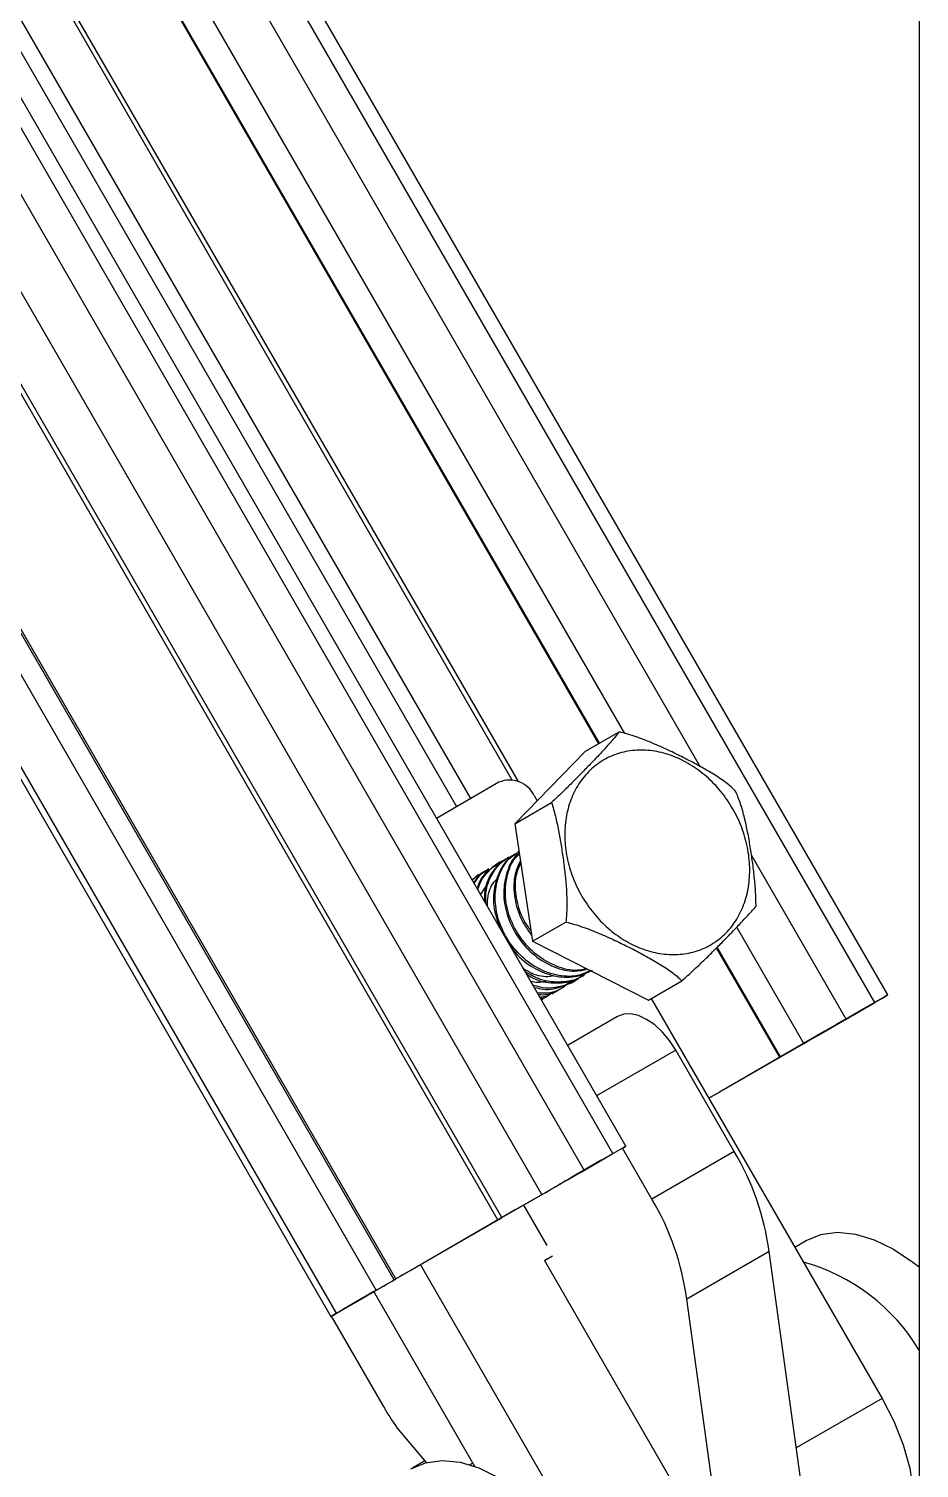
# Model space of a CAD drawing. Extents: x -976302 to -776254, y 5665 to 231437.
# Drawn here: x -792184 to -791800, y 90682 to 91304 of the extents above; entities that cross this region are included whole.
import ezdxf

# ---------------------------------------------------------------- set-up
doc = ezdxf.new("R2010")
doc.units = 0
doc.header["$LTSCALE"] = 1000
doc.header["$MEASUREMENT"] = 0
doc.layers.add('暖通', color=7, linetype='Continuous')

msp = doc.modelspace()

# ---------------------------------------------------------------- linework, layer by layer
at = {"layer": '暖通', "color": 7}
for p, q in [((-791813.33, 90886.27), (-792789.53, 92577.11)), ((-791813.33, 90886.27), (-792789.53, 92577.11)), ((-791818.85, 90883.08), (-792795.06, 92573.92)), ((-791818.85, 90883.08), (-792795.06, 92573.92)), ((-791926.48, 90820.95), (-792902.68, 92511.79)), ((-791926.48, 90820.95), (-792902.68, 92511.79)), ((-791932, 90817.76), (-792908.21, 92508.6)), ((-791932, 90817.76), (-792908.21, 92508.6)), ((-791944.46, 90810.57), (-792920.66, 92501.41)), ((-791944.46, 90810.57), (-792920.66, 92501.41)), ((-791962.68, 90800.05), (-792938.88, 92490.89)), ((-791962.68, 90800.05), (-792938.88, 92490.89)), ((-791979.95, 90790.08), (-792956.15, 92480.91)), ((-791979.95, 90790.08), (-792956.15, 92480.91)), ((-792957.91, 92479.9), (-791981.71, 90789.06)), ((-792957.91, 92479.9), (-791981.71, 90789.06)), ((-791894.14, 90984.73), (-792744.68, 92457.9)), ((-791894.14, 90984.73), (-792744.68, 92457.9)), ((-792026.47, 90763.21), (-793002.67, 92454.05)), ((-792026.47, 90763.21), (-793002.67, 92454.05)), ((-792025.76, 90763.62), (-793001.97, 92454.46)), ((-792025.76, 90763.62), (-793001.97, 92454.46)), ((-792034.23, 90758.73), (-793010.43, 92449.57)), ((-792034.23, 90758.73), (-793010.43, 92449.57)), ((-793030.1, 92438.21), (-792053.89, 90747.38)), ((-793030.1, 92438.21), (-792053.89, 90747.38)), ((-792051.49, 90748.76), (-793027.7, 92439.6)), ((-792051.49, 90748.76), (-793027.7, 92439.6)), ((-791926.84, 90999.28), (-792748.42, 92422.3)), ((-791926.84, 90999.28), (-792748.42, 92422.3)), ((-791938.21, 90994.87), (-792757.93, 92414.66)), ((-791938.21, 90994.87), (-792757.93, 92414.66)), ((-791937.84, 90995.08), (-792757.56, 92414.88)), ((-791937.84, 90995.08), (-792757.56, 92414.88)), ((-792790.18, 92390.06), (-791975.63, 90979.22)), ((-792790.18, 92390.06), (-791975.63, 90979.22)), ((-791972.86, 90978.49), (-792789.43, 92392.82)), ((-791972.86, 90978.49), (-792789.43, 92392.82)), ((-791999.5, 90967.61), (-792812.17, 92375.19)), ((-791999.5, 90967.61), (-792812.17, 92375.19)), ((-791993.43, 90971.12), (-792806.09, 92378.7)), ((-791993.43, 90971.12), (-792806.09, 92378.7)), ((-791799.71, 91586.44), (-791799.71, 90353.79)), ((-791799.71, 91586.44), (-791799.71, 90353.79)), ((-791943.8, 90991.64), (-791929.39, 90999.95)), ((-791943.8, 90991.64), (-791929.39, 90999.95)), ((-791943.8, 90991.64), (-791974.4, 90960.23)), ((-791943.8, 90991.64), (-791974.4, 90960.23)), ((-791981.26, 90978.15), (-792008.24, 90962.57)), ((-791981.26, 90978.15), (-792008.24, 90962.57)), ((-791966.07, 90972.39), (-791964.76, 90970.12)), ((-791966.07, 90972.39), (-791964.76, 90970.12)), ((-791974.4, 90960.23), (-791958.55, 90969.38)), ((-791974.4, 90960.23), (-791958.55, 90969.38)), ((-791974.4, 90960.23), (-791966.76, 90909.45)), ((-791974.4, 90960.23), (-791966.76, 90909.45)), ((-791976.89, 90945.82), (-791977.58, 90945.41)), ((-791976.89, 90945.82), (-791977.58, 90945.41)), ((-791972.6, 90948.29), (-791973.18, 90947.96)), ((-791972.6, 90948.29), (-791973.18, 90947.96)), ((-791831.31, 90875.89), (-791872.2, 90946.72)), ((-791831.31, 90875.89), (-791872.2, 90946.72)), ((-791985.69, 90940.73), (-791986.39, 90940.33)), ((-791985.69, 90940.73), (-791986.39, 90940.33)), ((-791981.29, 90943.27), (-791981.99, 90942.87)), ((-791981.29, 90943.27), (-791981.99, 90942.87)), ((-791990.62, 90937.54), (-791992.84, 90935.89)), ((-791990.62, 90937.54), (-791992.84, 90935.89)), ((-791990.09, 90938.19), (-791990.79, 90937.79)), ((-791990.09, 90938.19), (-791990.79, 90937.79)), ((-791989.2, 90929.58), (-791986.74, 90933.24)), ((-791989.2, 90929.58), (-791986.74, 90933.24)), ((-791966.76, 90909.45), (-791952.35, 90917.77)), ((-791966.76, 90909.45), (-791952.35, 90917.77)), ((-791849.53, 90865.37), (-791878.53, 90915.6)), ((-791849.53, 90865.37), (-791878.53, 90915.6)), ((-791966.76, 90909.45), (-791916.65, 90884.07)), ((-791966.76, 90909.45), (-791916.65, 90884.07)), ((-791859.96, 90859.35), (-791887.27, 90906.65)), ((-791859.96, 90859.35), (-791887.27, 90906.65)), ((-791859.59, 90859.56), (-791886.96, 90906.96)), ((-791859.59, 90859.56), (-791886.96, 90906.96)), ((-791953.99, 90889.31), (-791953.29, 90889.71)), ((-791953.99, 90889.31), (-791953.29, 90889.71)), ((-791949.59, 90891.85), (-791948.89, 90892.25)), ((-791949.59, 90891.85), (-791948.89, 90892.25)), ((-791945.19, 90894.39), (-791944.49, 90894.8)), ((-791945.19, 90894.39), (-791944.49, 90894.8)), ((-791916.65, 90884.07), (-791902.25, 90892.39)), ((-791916.65, 90884.07), (-791902.25, 90892.39)), ((-791962.8, 90884.22), (-791962.1, 90884.63)), ((-791962.8, 90884.22), (-791962.1, 90884.63)), ((-791958.39, 90886.77), (-791957.7, 90887.17)), ((-791958.39, 90886.77), (-791957.7, 90887.17)), ((-791915.47, 90884.75), (-791815.74, 90712.01)), ((-791915.47, 90884.75), (-791815.74, 90712.01)), ((-791815.73, 90884.88), (-791833, 90874.91)), ((-791815.73, 90884.88), (-791833, 90874.91)), ((-791831.31, 90875.89), (-791818.85, 90883.08)), ((-791831.31, 90875.89), (-791818.85, 90883.08)), ((-791930.04, 90876.99), (-791951.63, 90864.52)), ((-791930.04, 90876.99), (-791951.63, 90864.52)), ((-791840.11, 90870.8), (-791822.84, 90880.78)), ((-791840.11, 90870.8), (-791822.84, 90880.78)), ((-791823.89, 90880.17), (-791836.34, 90872.99)), ((-791823.89, 90880.17), (-791836.34, 90872.99)), ((-791822.84, 90880.78), (-791822.84, 90880.78)), ((-791822.84, 90880.78), (-791822.84, 90880.78)), ((-791890.59, 90841.65), (-791848.57, 90865.92)), ((-791890.59, 90841.65), (-791848.57, 90865.92)), ((-791841.46, 90870.03), (-791885.93, 90844.35)), ((-791841.46, 90870.03), (-791885.93, 90844.35)), ((-791859.59, 90859.56), (-791849.53, 90865.37)), ((-791859.59, 90859.56), (-791849.53, 90865.37)), ((-791842.41, 90869.48), (-791852.48, 90863.67)), ((-791842.41, 90869.48), (-791852.48, 90863.67)), ((-791904.88, 90862.47), (-791939.06, 90842.74)), ((-791904.88, 90862.47), (-791939.06, 90842.74)), ((-791879.59, 90818.67), (-791904.88, 90862.47)), ((-791879.59, 90818.67), (-791904.88, 90862.47)), ((-791854.63, 90862.43), (-791859.96, 90859.35)), ((-791854.63, 90862.43), (-791859.96, 90859.35)), ((-791859.96, 90859.35), (-791859.59, 90859.56)), ((-791859.96, 90859.35), (-791859.59, 90859.56)), ((-791852.48, 90863.67), (-791854.63, 90862.43)), ((-791852.48, 90863.67), (-791854.63, 90862.43)), ((-791887.27, 90843.57), (-791890.59, 90841.65)), ((-791887.27, 90843.57), (-791890.59, 90841.65)), ((-791885.52, 90844.58), (-791885.52, 90844.58)), ((-791885.52, 90844.58), (-791885.52, 90844.58)), ((-791937.04, 90814.86), (-791949.49, 90807.67)), ((-791937.04, 90814.86), (-791949.49, 90807.67)), ((-791946.06, 90809.64), (-791935.99, 90815.46)), ((-791946.06, 90809.64), (-791935.99, 90815.46)), ((-791944.46, 90810.57), (-791932, 90817.76)), ((-791944.46, 90810.57), (-791932, 90817.76)), ((-791928.88, 90819.56), (-791938.94, 90813.75)), ((-791928.88, 90819.56), (-791938.94, 90813.75)), ((-791935.99, 90815.46), (-791935.99, 90815.46)), ((-791935.99, 90815.46), (-791935.99, 90815.46)), ((-791915.17, 90798.13), (-791927.88, 90820.14)), ((-791915.17, 90798.13), (-791927.88, 90820.14)), ((-791879.59, 90818.67), (-791915.17, 90798.13)), ((-791879.59, 90818.67), (-791915.17, 90798.13)), ((-791941.09, 90812.51), (-791946.43, 90809.43)), ((-791941.09, 90812.51), (-791946.43, 90809.43)), ((-791946.43, 90809.43), (-791946.06, 90809.64)), ((-791946.43, 90809.43), (-791946.06, 90809.64)), ((-791938.94, 90813.75), (-791941.09, 90812.51)), ((-791938.94, 90813.75), (-791941.09, 90812.51)), ((-791955.56, 90804.16), (-791972.83, 90794.19)), ((-791955.56, 90804.16), (-791972.83, 90794.19)), ((-791979.95, 90790.08), (-791962.68, 90800.05)), ((-791979.95, 90790.08), (-791962.68, 90800.05)), ((-791974.18, 90793.41), (-792018.65, 90767.73)), ((-791974.18, 90793.41), (-792018.65, 90767.73)), ((-791972.76, 90794.23), (-791972.76, 90794.23)), ((-791972.76, 90794.23), (-791972.76, 90794.23)), ((-791970.65, 90795.44), (-791960.58, 90778.01)), ((-791970.65, 90795.44), (-791960.58, 90778.01)), ((-792025.76, 90763.62), (-791981.29, 90789.3)), ((-792025.76, 90763.62), (-791981.29, 90789.3)), ((-791981.29, 90789.3), (-791981.29, 90789.3)), ((-791981.29, 90789.3), (-791981.29, 90789.3)), ((-791853.48, 90777.37), (-791848.52, 90780.24)), ((-791853.48, 90777.37), (-791848.52, 90780.24)), ((-791961.63, 90771.59), (-791958.07, 90773.65)), ((-791961.63, 90771.59), (-791958.07, 90773.65)), ((-791960.58, 90772.2), (-791961.63, 90771.59)), ((-791960.58, 90772.2), (-791961.63, 90771.59)), ((-791961.63, 90771.59), (-791899.36, 90663.74)), ((-791961.63, 90771.59), (-791899.36, 90663.74)), ((-791864.54, 90775.48), (-791900.12, 90754.94)), ((-791864.54, 90775.48), (-791900.12, 90754.94)), ((-791847.1, 90649.59), (-791864.54, 90775.48)), ((-791847.1, 90649.59), (-791864.54, 90775.48)), ((-792015.13, 90769.76), (-791940.27, 90640.12)), ((-792015.13, 90769.76), (-791940.27, 90640.12)), ((-792051.49, 90748.76), (-792034.23, 90758.73)), ((-792051.49, 90748.76), (-792034.23, 90758.73)), ((-792027.11, 90762.84), (-792044.38, 90752.87)), ((-792027.11, 90762.84), (-792044.38, 90752.87)), ((-792035.25, 90758.14), (-792048.37, 90750.57)), ((-792035.25, 90758.14), (-792048.37, 90750.57)), ((-792043.34, 90753.47), (-792035.25, 90758.14)), ((-792043.34, 90753.47), (-792035.25, 90758.14)), ((-792043.34, 90753.47), (-792043.34, 90753.47)), ((-792043.34, 90753.47), (-792043.34, 90753.47)), ((-791991.65, 90682.61), (-792035.25, 90758.14)), ((-791991.65, 90682.61), (-792035.25, 90758.14)), ((-791882.69, 90629.05), (-791900.12, 90754.94)), ((-791882.69, 90629.05), (-791900.12, 90754.94)), ((-792053.68, 90747.5), (-792031.45, 90709)), ((-792053.68, 90747.5), (-792031.45, 90709)), ((-791815.74, 90712.01), (-791852.79, 90690.62)), ((-791815.74, 90712.01), (-791852.79, 90690.62)), ((-792025.16, 90699.15), (-792012.68, 90684.31)), ((-792025.16, 90699.15), (-792012.68, 90684.31)), ((-792013.33, 90685.08), (-792018.56, 90682.06)), ((-792013.33, 90685.08), (-792018.56, 90682.06)), ((-791992.48, 90684.05), (-791993.76, 90683.31)), ((-791992.48, 90684.05), (-791993.76, 90683.31))]:
    msp.add_line(p, q, dxfattribs=at)
at = {"layer": '暖通', "color": 7, "flags": 128}
for points in [[(-791818.85, 90883.08), (-791816.92, 90884.2), (-791815.34, 90885.11), (-791814.2, 90885.77), (-791813.52, 90886.16), (-791813.33, 90886.27), (-791813.65, 90886.08), (-791814.46, 90885.62), (-791815.73, 90884.88)], [(-791818.85, 90883.08), (-791816.92, 90884.2), (-791815.34, 90885.11), (-791814.2, 90885.77), (-791813.52, 90886.16), (-791813.33, 90886.27), (-791813.65, 90886.08), (-791814.46, 90885.62), (-791815.73, 90884.88)], [(-791904.88, 90862.47), (-791907.57, 90866.58), (-791910.65, 90870.25), (-791913.98, 90873.35), (-791917.46, 90875.75), (-791920.93, 90877.36), (-791924.26, 90878.11), (-791927.34, 90877.99), (-791930.04, 90876.99)], [(-791904.88, 90862.47), (-791907.57, 90866.58), (-791910.65, 90870.25), (-791913.98, 90873.35), (-791917.46, 90875.75), (-791920.93, 90877.36), (-791924.26, 90878.11), (-791927.34, 90877.99), (-791930.04, 90876.99)], [(-791822.84, 90880.78), (-791822.42, 90881.02), (-791822.15, 90881.18), (-791822.05, 90881.24), (-791822.11, 90881.2), (-791822.33, 90881.07), (-791822.72, 90880.85), (-791823.24, 90880.55), (-791823.89, 90880.17)], [(-791822.84, 90880.78), (-791822.42, 90881.02), (-791822.15, 90881.18), (-791822.05, 90881.24), (-791822.11, 90881.2), (-791822.33, 90881.07), (-791822.72, 90880.85), (-791823.24, 90880.55), (-791823.89, 90880.17)], [(-791849.53, 90865.37), (-791847.85, 90866.34), (-791845.83, 90867.51), (-791843.54, 90868.83), (-791841.07, 90870.26), (-791838.51, 90871.73), (-791835.97, 90873.2), (-791833.54, 90874.61), (-791831.31, 90875.89)], [(-791849.53, 90865.37), (-791847.85, 90866.34), (-791845.83, 90867.51), (-791843.54, 90868.83), (-791841.07, 90870.26), (-791838.51, 90871.73), (-791835.97, 90873.2), (-791833.54, 90874.61), (-791831.31, 90875.89)], [(-791848.57, 90865.92), (-791847.64, 90866.46), (-791846.66, 90867.03), (-791845.64, 90867.61), (-791844.59, 90868.22), (-791843.51, 90868.84), (-791842.4, 90869.48), (-791841.27, 90870.14), (-791840.11, 90870.8)], [(-791848.57, 90865.92), (-791847.64, 90866.46), (-791846.66, 90867.03), (-791845.64, 90867.61), (-791844.59, 90868.22), (-791843.51, 90868.84), (-791842.4, 90869.48), (-791841.27, 90870.14), (-791840.11, 90870.8)], [(-791836.34, 90872.99), (-791837.08, 90872.56), (-791837.89, 90872.09), (-791838.74, 90871.6), (-791839.59, 90871.11), (-791840.42, 90870.63), (-791841.18, 90870.19), (-791841.85, 90869.8), (-791842.41, 90869.48)], [(-791836.34, 90872.99), (-791837.08, 90872.56), (-791837.89, 90872.09), (-791838.74, 90871.6), (-791839.59, 90871.11), (-791840.42, 90870.63), (-791841.18, 90870.19), (-791841.85, 90869.8), (-791842.41, 90869.48)], [(-791840.75, 90870.43), (-791840.86, 90870.37), (-791840.96, 90870.32), (-791841.06, 90870.26), (-791841.15, 90870.2), (-791841.24, 90870.15), (-791841.32, 90870.11), (-791841.39, 90870.06), (-791841.46, 90870.03)], [(-791840.75, 90870.43), (-791840.86, 90870.37), (-791840.96, 90870.32), (-791841.06, 90870.26), (-791841.15, 90870.2), (-791841.24, 90870.15), (-791841.32, 90870.11), (-791841.39, 90870.06), (-791841.46, 90870.03)], [(-791833, 90874.91), (-791833.7, 90874.5), (-791834.51, 90874.04), (-791835.41, 90873.52), (-791836.38, 90872.96), (-791837.42, 90872.36), (-791838.5, 90871.73), (-791839.62, 90871.09), (-791840.75, 90870.43)], [(-791833, 90874.91), (-791833.7, 90874.5), (-791834.51, 90874.04), (-791835.41, 90873.52), (-791836.38, 90872.96), (-791837.42, 90872.36), (-791838.5, 90871.73), (-791839.62, 90871.09), (-791840.75, 90870.43)], [(-791886.04, 90844.28), (-791885.73, 90844.46), (-791885.56, 90844.56), (-791885.52, 90844.58), (-791885.61, 90844.53), (-791885.84, 90844.4), (-791886.19, 90844.19), (-791886.68, 90843.91), (-791887.27, 90843.57)], [(-791886.04, 90844.28), (-791885.73, 90844.46), (-791885.56, 90844.56), (-791885.52, 90844.58), (-791885.61, 90844.53), (-791885.84, 90844.4), (-791886.19, 90844.19), (-791886.68, 90843.91), (-791887.27, 90843.57)], [(-791885.93, 90844.35), (-791885.98, 90844.31), (-791886.03, 90844.29), (-791886.06, 90844.27), (-791886.08, 90844.26), (-791886.09, 90844.25), (-791886.08, 90844.26), (-791886.07, 90844.26), (-791886.04, 90844.28)], [(-791885.93, 90844.35), (-791885.98, 90844.31), (-791886.03, 90844.29), (-791886.06, 90844.27), (-791886.08, 90844.26), (-791886.09, 90844.25), (-791886.08, 90844.26), (-791886.07, 90844.26), (-791886.04, 90844.28)], [(-791932, 90817.76), (-791930.07, 90818.88), (-791928.49, 90819.79), (-791927.34, 90820.45), (-791926.67, 90820.84), (-791926.48, 90820.95), (-791926.8, 90820.76), (-791927.61, 90820.3), (-791928.88, 90819.56)], [(-791932, 90817.76), (-791930.07, 90818.88), (-791928.49, 90819.79), (-791927.34, 90820.45), (-791926.67, 90820.84), (-791926.48, 90820.95), (-791926.8, 90820.76), (-791927.61, 90820.3), (-791928.88, 90819.56)], [(-791935.99, 90815.46), (-791935.57, 90815.7), (-791935.3, 90815.86), (-791935.19, 90815.92), (-791935.26, 90815.88), (-791935.48, 90815.75), (-791935.87, 90815.53), (-791936.39, 90815.23), (-791937.04, 90814.86)], [(-791935.99, 90815.46), (-791935.57, 90815.7), (-791935.3, 90815.86), (-791935.19, 90815.92), (-791935.26, 90815.88), (-791935.48, 90815.75), (-791935.87, 90815.53), (-791936.39, 90815.23), (-791937.04, 90814.86)], [(-791962.68, 90800.05), (-791961, 90801.02), (-791958.98, 90802.19), (-791956.69, 90803.51), (-791954.22, 90804.94), (-791951.66, 90806.41), (-791949.12, 90807.88), (-791946.68, 90809.29), (-791944.46, 90810.57)], [(-791962.68, 90800.05), (-791961, 90801.02), (-791958.98, 90802.19), (-791956.69, 90803.51), (-791954.22, 90804.94), (-791951.66, 90806.41), (-791949.12, 90807.88), (-791946.68, 90809.29), (-791944.46, 90810.57)], [(-791949.49, 90807.67), (-791950.23, 90807.24), (-791951.04, 90806.77), (-791951.89, 90806.28), (-791952.74, 90805.79), (-791953.57, 90805.31), (-791954.33, 90804.87), (-791955, 90804.48), (-791955.56, 90804.16)], [(-791949.49, 90807.67), (-791950.23, 90807.24), (-791951.04, 90806.77), (-791951.89, 90806.28), (-791952.74, 90805.79), (-791953.57, 90805.31), (-791954.33, 90804.87), (-791955, 90804.48), (-791955.56, 90804.16)], [(-791981.18, 90789.37), (-791981.49, 90789.19), (-791981.66, 90789.09), (-791981.7, 90789.06), (-791981.61, 90789.12), (-791981.38, 90789.25), (-791981.03, 90789.46), (-791980.55, 90789.73), (-791979.95, 90790.08)], [(-791981.18, 90789.37), (-791981.49, 90789.19), (-791981.66, 90789.09), (-791981.7, 90789.06), (-791981.61, 90789.12), (-791981.38, 90789.25), (-791981.03, 90789.46), (-791980.55, 90789.73), (-791979.95, 90790.08)], [(-791981.29, 90789.3), (-791981.24, 90789.33), (-791981.19, 90789.36), (-791981.16, 90789.38), (-791981.14, 90789.39), (-791981.13, 90789.39), (-791981.14, 90789.39), (-791981.15, 90789.38), (-791981.18, 90789.37)], [(-791981.29, 90789.3), (-791981.24, 90789.33), (-791981.19, 90789.36), (-791981.16, 90789.38), (-791981.14, 90789.39), (-791981.13, 90789.39), (-791981.14, 90789.39), (-791981.15, 90789.38), (-791981.18, 90789.37)], [(-791972.83, 90794.19), (-791972.77, 90794.22), (-791972.77, 90794.22), (-791972.84, 90794.18), (-791972.98, 90794.1), (-791973.18, 90793.99), (-791973.45, 90793.83), (-791973.78, 90793.64), (-791974.18, 90793.41)], [(-791972.83, 90794.19), (-791972.77, 90794.22), (-791972.77, 90794.22), (-791972.84, 90794.18), (-791972.98, 90794.1), (-791973.18, 90793.99), (-791973.45, 90793.83), (-791973.78, 90793.64), (-791974.18, 90793.41)], [(-791848.52, 90780.24), (-791842.15, 90782.84), (-791835.01, 90783.77), (-791827.27, 90783), (-791819.13, 90780.56), (-791810.78, 90776.5), (-791802.43, 90770.92), (-791799.71, 90768.77)], [(-791848.52, 90780.24), (-791842.15, 90782.84), (-791835.01, 90783.77), (-791827.27, 90783), (-791819.13, 90780.56), (-791810.78, 90776.5), (-791802.43, 90770.92), (-791799.71, 90768.77)], [(-792018.65, 90767.73), (-792019.36, 90767.32), (-792020.17, 90766.85), (-792021.06, 90766.33), (-792022.04, 90765.77), (-792023.07, 90765.17), (-792024.16, 90764.55), (-792025.27, 90763.9), (-792026.4, 90763.25)], [(-792018.65, 90767.73), (-792019.36, 90767.32), (-792020.17, 90766.85), (-792021.06, 90766.33), (-792022.04, 90765.77), (-792023.07, 90765.17), (-792024.16, 90764.55), (-792025.27, 90763.9), (-792026.4, 90763.25)], [(-792034.23, 90758.73), (-792033.52, 90759.14), (-792032.71, 90759.61), (-792031.81, 90760.13), (-792030.84, 90760.69), (-792029.8, 90761.29), (-792028.72, 90761.91), (-792027.6, 90762.56), (-792026.47, 90763.21)], [(-792034.23, 90758.73), (-792033.52, 90759.14), (-792032.71, 90759.61), (-792031.81, 90760.13), (-792030.84, 90760.69), (-792029.8, 90761.29), (-792028.72, 90761.91), (-792027.6, 90762.56), (-792026.47, 90763.21)], [(-792026.4, 90763.25), (-792026.51, 90763.19), (-792026.61, 90763.13), (-792026.71, 90763.07), (-792026.8, 90763.02), (-792026.89, 90762.97), (-792026.97, 90762.92), (-792027.05, 90762.88), (-792027.11, 90762.84)], [(-792026.4, 90763.25), (-792026.51, 90763.19), (-792026.61, 90763.13), (-792026.71, 90763.07), (-792026.8, 90763.02), (-792026.89, 90762.97), (-792026.97, 90762.92), (-792027.05, 90762.88), (-792027.11, 90762.84)], [(-792026.47, 90763.21), (-792026.37, 90763.27), (-792026.26, 90763.33), (-792026.17, 90763.39), (-792026.07, 90763.44), (-792025.98, 90763.49), (-792025.9, 90763.54), (-792025.83, 90763.58), (-792025.76, 90763.62)], [(-792026.47, 90763.21), (-792026.37, 90763.27), (-792026.26, 90763.33), (-792026.17, 90763.39), (-792026.07, 90763.44), (-792025.98, 90763.49), (-792025.9, 90763.54), (-792025.83, 90763.58), (-792025.76, 90763.62)], [(-792044.38, 90752.87), (-792044.8, 90752.63), (-792045.07, 90752.47), (-792045.18, 90752.41), (-792045.11, 90752.44), (-792044.89, 90752.58), (-792044.51, 90752.8), (-792043.98, 90753.1), (-792043.34, 90753.47)], [(-792044.38, 90752.87), (-792044.8, 90752.63), (-792045.07, 90752.47), (-792045.18, 90752.41), (-792045.11, 90752.44), (-792044.89, 90752.58), (-792044.51, 90752.8), (-792043.98, 90753.1), (-792043.34, 90753.47)], [(-792048.37, 90750.57), (-792050.3, 90749.45), (-792051.88, 90748.54), (-792053.03, 90747.88), (-792053.7, 90747.49), (-792053.89, 90747.38), (-792053.57, 90747.56), (-792052.76, 90748.03), (-792051.49, 90748.76)], [(-792048.37, 90750.57), (-792050.3, 90749.45), (-792051.88, 90748.54), (-792053.03, 90747.88), (-792053.7, 90747.49), (-792053.89, 90747.38), (-792053.57, 90747.56), (-792052.76, 90748.03), (-792051.49, 90748.76)], [(-791815.74, 90712.01), (-791810.65, 90702.13), (-791806.64, 90691.98), (-791803.81, 90681.86), (-791802.25, 90672.04), (-791801.99, 90662.8), (-791803.05, 90654.4), (-791805.39, 90647.07), (-791808.95, 90641.01), (-791813.64, 90636.4), (-791815.74, 90635.02)], [(-791815.74, 90712.01), (-791810.65, 90702.13), (-791806.64, 90691.98), (-791803.81, 90681.86), (-791802.25, 90672.04), (-791801.99, 90662.8), (-791803.05, 90654.4), (-791805.39, 90647.07), (-791808.95, 90641.01), (-791813.64, 90636.4), (-791815.74, 90635.02)], [(-792019.31, 90681.64), (-792012.94, 90684.24), (-792005.8, 90685.18), (-791998.06, 90684.41), (-791989.92, 90681.97), (-791981.57, 90677.9), (-791973.22, 90672.33), (-791965.08, 90665.37), (-791957.34, 90657.2), (-791950.2, 90648.02), (-791943.83, 90638.07), (-791938.39, 90627.57), (-791934.01, 90616.8), (-791930.81, 90606.01), (-791928.85, 90595.48), (-791928.2, 90585.46)], [(-792019.31, 90681.64), (-792012.94, 90684.24), (-792005.8, 90685.18), (-791998.06, 90684.41), (-791989.92, 90681.97), (-791981.57, 90677.9), (-791973.22, 90672.33), (-791965.08, 90665.37), (-791957.34, 90657.2), (-791950.2, 90648.02), (-791943.83, 90638.07), (-791938.39, 90627.57), (-791934.01, 90616.8), (-791930.81, 90606.01), (-791928.85, 90595.48), (-791928.2, 90585.46)]]:
    msp.add_lwpolyline(points, dxfattribs=at)
at = {"layer": '暖通', "color": 7}
for centre, radius, start, end in [((-791976.6, 90967.52), 11.6, 24.8163, 113.64307), ((-791976.6, 90967.52), 11.6, 24.8163, 113.64307), ((-791979.32, 90759.71), 115.86, 7.82771, 30.59584), ((-791979.32, 90759.71), 115.86, 7.82771, 30.59584), ((-792014.9, 90739.16), 115.86, 7.82771, 30.59584), ((-792014.9, 90739.16), 115.86, 7.82771, 30.59584), ((-791872.47, 90689.15), 84.84, 30.95547, 74.45692), ((-791872.47, 90689.15), 84.84, 30.95547, 74.45692), ((-791919.04, 90773.88), 129.79, 209.9918, 215.15138), ((-791919.04, 90773.88), 129.79, 209.9918, 215.15138)]:
    msp.add_arc(centre, radius, start, end, dxfattribs=at)
for points, knots in [([(-791929.39, 90999.96), (-791929.98, 90999.1), (-791930.76, 90998.11), (-791932.57, 90995.95), (-791933.61, 90994.77), (-791935.8, 90992.36), (-791936.95, 90991.11), (-791939.35, 90988.57), (-791940.58, 90987.28), (-791943.11, 90984.66), (-791944.4, 90983.34), (-791947.03, 90980.65), (-791948.37, 90979.3), (-791951.13, 90976.54), (-791952.55, 90975.13), (-791955.47, 90972.3), (-791956.98, 90970.86), (-791958.55, 90969.38)], [0, 0, 0, 0, 0.125, 0.125, 0.25, 0.25, 0.375, 0.375, 0.5, 0.5, 0.625, 0.625, 0.75, 0.75, 0.875, 0.875, 1, 1, 1, 1]), ([(-791929.39, 90999.96), (-791929.98, 90999.1), (-791930.76, 90998.11), (-791932.57, 90995.95), (-791933.61, 90994.77), (-791935.8, 90992.36), (-791936.95, 90991.11), (-791939.35, 90988.57), (-791940.58, 90987.28), (-791943.11, 90984.66), (-791944.4, 90983.34), (-791947.03, 90980.65), (-791948.37, 90979.3), (-791951.13, 90976.54), (-791952.55, 90975.13), (-791955.47, 90972.3), (-791956.98, 90970.86), (-791958.55, 90969.38)], [0, 0, 0, 0, 0.125, 0.125, 0.25, 0.25, 0.375, 0.375, 0.5, 0.5, 0.625, 0.625, 0.75, 0.75, 0.875, 0.875, 1, 1, 1, 1]), ([(-791879.3, 90974.58), (-791880.56, 90975.91), (-791882.09, 90977.2), (-791884.66, 90979.08), (-791885.56, 90979.71), (-791887.41, 90980.93), (-791888.36, 90981.52), (-791891.27, 90983.29), (-791893.28, 90984.43), (-791897.39, 90986.67), (-791899.49, 90987.76), (-791903.75, 90989.92), (-791905.92, 90990.99), (-791910.34, 90993.07), (-791912.6, 90994.09), (-791917.2, 90996.03), (-791919.54, 90996.95), (-791924.36, 90998.61), (-791926.87, 90999.37), (-791929.39, 90999.96)], [0, 0, 0, 0, 0.125, 0.125, 0.1875, 0.1875, 0.25, 0.25, 0.375, 0.375, 0.5, 0.5, 0.625, 0.625, 0.75, 0.75, 0.875, 0.875, 1, 1, 1, 1]), ([(-791879.3, 90974.58), (-791880.56, 90975.91), (-791882.09, 90977.2), (-791884.66, 90979.08), (-791885.56, 90979.71), (-791887.41, 90980.93), (-791888.36, 90981.52), (-791891.27, 90983.29), (-791893.28, 90984.43), (-791897.39, 90986.67), (-791899.49, 90987.76), (-791903.75, 90989.92), (-791905.92, 90990.99), (-791910.34, 90993.07), (-791912.6, 90994.09), (-791917.2, 90996.03), (-791919.54, 90996.95), (-791924.36, 90998.61), (-791926.87, 90999.37), (-791929.39, 90999.96)], [0, 0, 0, 0, 0.125, 0.125, 0.1875, 0.1875, 0.25, 0.25, 0.375, 0.375, 0.5, 0.5, 0.625, 0.625, 0.75, 0.75, 0.875, 0.875, 1, 1, 1, 1]), ([(-791937.53, 90986.83), (-791935.45, 90988.21), (-791933.25, 90989.3), (-791929.77, 90990.56), (-791928.58, 90990.91), (-791926.14, 90991.47), (-791924.88, 90991.69), (-791921.1, 90992.11), (-791918.54, 90992.11), (-791913.33, 90991.54), (-791910.67, 90990.97), (-791905.5, 90989.29), (-791902.96, 90988.19), (-791899.21, 90986.14), (-791897.98, 90985.39), (-791895.58, 90983.78), (-791893.26, 90982.06), (-791891.05, 90980.13), (-791888.91, 90978.09), (-791887.86, 90977.01), (-791884.87, 90973.64), (-791883.07, 90971.24), (-791880.66, 90967.43), (-791879.9, 90966.13), (-791878.49, 90963.44), (-791877.83, 90962.07), (-791876.06, 90957.92), (-791875.12, 90955.1), (-791874.06, 90950.78), (-791873.76, 90949.32), (-791873.31, 90946.42), (-791873.14, 90944.98), (-791872.84, 90940.69), (-791872.9, 90937.86), (-791873.52, 90932.28), (-791874.09, 90929.61), (-791875.3, 90925.81), (-791875.77, 90924.57), (-791876.82, 90922.16), (-791877.41, 90920.98), (-791879.34, 90917.63), (-791880.83, 90915.59), (-791884.22, 90911.93), (-791886.14, 90910.3), (-791890.24, 90907.58), (-791892.44, 90906.48), (-791895.95, 90905.21), (-791897.15, 90904.86), (-791899.59, 90904.29), (-791902.06, 90903.87), (-791904.6, 90903.73), (-791907.17, 90903.72), (-791908.48, 90903.79), (-791912.42, 90904.22), (-791915.02, 90904.78), (-791918.9, 90906.04), (-791920.19, 90906.52), (-791922.75, 90907.63), (-791924.03, 90908.26), (-791927.75, 90910.3), (-791930.14, 90911.89), (-791933.56, 90914.64), (-791934.68, 90915.62), (-791936.83, 90917.68), (-791937.86, 90918.75), (-791940.83, 90922.08), (-791942.63, 90924.47), (-791945.89, 90929.61), (-791947.3, 90932.28), (-791949.06, 90936.41), (-791949.6, 90937.81), (-791950.55, 90940.65), (-791950.97, 90942.1), (-791952.03, 90946.42), (-791952.49, 90949.3), (-791952.89, 90955.04), (-791952.84, 90957.92), (-791952.22, 90963.44), (-791951.66, 90966.1), (-791950.44, 90969.94), (-791949.97, 90971.19), (-791948.92, 90973.6), (-791948.33, 90974.76), (-791946.42, 90978.09), (-791944.93, 90980.14), (-791941.5, 90983.84), (-791939.61, 90985.46), (-791937.53, 90986.83)], [0, 0, 0, 0, 0.03125, 0.03125, 0.046875, 0.046875, 0.0625, 0.0625, 0.09375, 0.09375, 0.125, 0.125, 0.15625, 0.15625, 0.171875, 0.171875, 0.1875, 0.203125, 0.203125, 0.21875, 0.21875, 0.25, 0.25, 0.265625, 0.265625, 0.28125, 0.28125, 0.3125, 0.3125, 0.328125, 0.328125, 0.34375, 0.34375, 0.375, 0.375, 0.40625, 0.40625, 0.421875, 0.421875, 0.4375, 0.4375, 0.46875, 0.46875, 0.5, 0.5, 0.53125, 0.53125, 0.546875, 0.546875, 0.5625, 0.578125, 0.578125, 0.59375, 0.59375, 0.625, 0.625, 0.640625, 0.640625, 0.65625, 0.65625, 0.6875, 0.6875, 0.703125, 0.703125, 0.71875, 0.71875, 0.75, 0.75, 0.78125, 0.78125, 0.796875, 0.796875, 0.8125, 0.8125, 0.84375, 0.84375, 0.875, 0.875, 0.90625, 0.90625, 0.921875, 0.921875, 0.9375, 0.9375, 0.96875, 0.96875, 1, 1, 1, 1]), ([(-791937.53, 90986.83), (-791935.45, 90988.21), (-791933.25, 90989.3), (-791929.77, 90990.56), (-791928.58, 90990.91), (-791926.14, 90991.47), (-791924.88, 90991.69), (-791921.1, 90992.11), (-791918.54, 90992.11), (-791913.33, 90991.54), (-791910.67, 90990.97), (-791905.5, 90989.29), (-791902.96, 90988.19), (-791899.21, 90986.14), (-791897.98, 90985.39), (-791895.58, 90983.78), (-791893.26, 90982.06), (-791891.05, 90980.13), (-791888.91, 90978.09), (-791887.86, 90977.01), (-791884.87, 90973.64), (-791883.07, 90971.24), (-791880.66, 90967.43), (-791879.9, 90966.13), (-791878.49, 90963.44), (-791877.83, 90962.07), (-791876.06, 90957.92), (-791875.12, 90955.1), (-791874.06, 90950.78), (-791873.76, 90949.32), (-791873.31, 90946.42), (-791873.14, 90944.98), (-791872.84, 90940.69), (-791872.9, 90937.86), (-791873.52, 90932.28), (-791874.09, 90929.61), (-791875.3, 90925.81), (-791875.77, 90924.57), (-791876.82, 90922.16), (-791877.41, 90920.98), (-791879.34, 90917.63), (-791880.83, 90915.59), (-791884.22, 90911.93), (-791886.14, 90910.3), (-791890.24, 90907.58), (-791892.44, 90906.48), (-791895.95, 90905.21), (-791897.15, 90904.86), (-791899.59, 90904.29), (-791902.06, 90903.87), (-791904.6, 90903.73), (-791907.17, 90903.72), (-791908.48, 90903.79), (-791912.42, 90904.22), (-791915.02, 90904.78), (-791918.9, 90906.04), (-791920.19, 90906.52), (-791922.75, 90907.63), (-791924.03, 90908.26), (-791927.75, 90910.3), (-791930.14, 90911.89), (-791933.56, 90914.64), (-791934.68, 90915.62), (-791936.83, 90917.68), (-791937.86, 90918.75), (-791940.83, 90922.08), (-791942.63, 90924.47), (-791945.89, 90929.61), (-791947.3, 90932.28), (-791949.06, 90936.41), (-791949.6, 90937.81), (-791950.55, 90940.65), (-791950.97, 90942.1), (-791952.03, 90946.42), (-791952.49, 90949.3), (-791952.89, 90955.04), (-791952.84, 90957.92), (-791952.22, 90963.44), (-791951.66, 90966.1), (-791950.44, 90969.94), (-791949.97, 90971.19), (-791948.92, 90973.6), (-791948.33, 90974.76), (-791946.42, 90978.09), (-791944.93, 90980.14), (-791941.5, 90983.84), (-791939.61, 90985.46), (-791937.53, 90986.83)], [0, 0, 0, 0, 0.03125, 0.03125, 0.046875, 0.046875, 0.0625, 0.0625, 0.09375, 0.09375, 0.125, 0.125, 0.15625, 0.15625, 0.171875, 0.171875, 0.1875, 0.203125, 0.203125, 0.21875, 0.21875, 0.25, 0.25, 0.265625, 0.265625, 0.28125, 0.28125, 0.3125, 0.3125, 0.328125, 0.328125, 0.34375, 0.34375, 0.375, 0.375, 0.40625, 0.40625, 0.421875, 0.421875, 0.4375, 0.4375, 0.46875, 0.46875, 0.5, 0.5, 0.53125, 0.53125, 0.546875, 0.546875, 0.5625, 0.578125, 0.578125, 0.59375, 0.59375, 0.625, 0.625, 0.640625, 0.640625, 0.65625, 0.65625, 0.6875, 0.6875, 0.703125, 0.703125, 0.71875, 0.71875, 0.75, 0.75, 0.78125, 0.78125, 0.796875, 0.796875, 0.8125, 0.8125, 0.84375, 0.84375, 0.875, 0.875, 0.90625, 0.90625, 0.921875, 0.921875, 0.9375, 0.9375, 0.96875, 0.96875, 1, 1, 1, 1]), ([(-791870.2, 90924.63), (-791870.2, 90926.92), (-791870.29, 90929.16), (-791870.58, 90933.61), (-791870.78, 90935.82), (-791871.26, 90940.2), (-791871.53, 90942.38), (-791872.14, 90946.71), (-791872.46, 90948.87), (-791873.17, 90953.15), (-791873.55, 90955.27), (-791874.39, 90959.46), (-791874.84, 90961.52), (-791875.86, 90965.55), (-791876.43, 90967.53), (-791877.73, 90971.26), (-791878.46, 90973.01), (-791879.3, 90974.59)], [0, 0, 0, 0, 0.125, 0.125, 0.25, 0.25, 0.375, 0.375, 0.5, 0.5, 0.625, 0.625, 0.75, 0.75, 0.875, 0.875, 1, 1, 1, 1]), ([(-791870.2, 90924.63), (-791870.2, 90926.92), (-791870.29, 90929.16), (-791870.58, 90933.61), (-791870.78, 90935.82), (-791871.26, 90940.2), (-791871.53, 90942.38), (-791872.14, 90946.71), (-791872.46, 90948.87), (-791873.17, 90953.15), (-791873.55, 90955.27), (-791874.39, 90959.46), (-791874.84, 90961.52), (-791875.86, 90965.55), (-791876.43, 90967.53), (-791877.73, 90971.26), (-791878.46, 90973.01), (-791879.3, 90974.59)], [0, 0, 0, 0, 0.125, 0.125, 0.25, 0.25, 0.375, 0.375, 0.5, 0.5, 0.625, 0.625, 0.75, 0.75, 0.875, 0.875, 1, 1, 1, 1]), ([(-791958.55, 90969.38), (-791957.91, 90967.47), (-791957.37, 90965.49), (-791956.38, 90961.45), (-791955.94, 90959.38), (-791955.12, 90955.2), (-791954.75, 90953.08), (-791954.06, 90948.8), (-791953.73, 90946.63), (-791953.14, 90942.28), (-791952.87, 90940.1), (-791952.42, 90935.7), (-791952.22, 90933.49), (-791951.96, 90929.02), (-791951.9, 90926.75), (-791951.96, 90922.24), (-791952.08, 90919.99), (-791952.35, 90917.77)], [0, 0, 0, 0, 0.125, 0.125, 0.25, 0.25, 0.375, 0.375, 0.5, 0.5, 0.625, 0.625, 0.75, 0.75, 0.875, 0.875, 1, 1, 1, 1]), ([(-791958.55, 90969.38), (-791957.91, 90967.47), (-791957.37, 90965.49), (-791956.38, 90961.45), (-791955.94, 90959.38), (-791955.12, 90955.2), (-791954.75, 90953.08), (-791954.06, 90948.8), (-791953.73, 90946.63), (-791953.14, 90942.28), (-791952.87, 90940.1), (-791952.42, 90935.7), (-791952.22, 90933.49), (-791951.96, 90929.02), (-791951.9, 90926.75), (-791951.96, 90922.24), (-791952.08, 90919.99), (-791952.35, 90917.77)], [0, 0, 0, 0, 0.125, 0.125, 0.25, 0.25, 0.375, 0.375, 0.5, 0.5, 0.625, 0.625, 0.75, 0.75, 0.875, 0.875, 1, 1, 1, 1]), ([(-791977.54, 90945.36), (-791979.6, 90943.83), (-791983.81, 90940.71), (-791987.3, 90933.86), (-791987.51, 90928.78), (-791987.59, 90926.8)], [0, 0, 0, 0, 0.368605, 0.754374, 1, 1, 1, 1]), ([(-791977.54, 90945.36), (-791979.6, 90943.83), (-791983.81, 90940.71), (-791987.3, 90933.86), (-791987.51, 90928.78), (-791987.59, 90926.8)], [0, 0, 0, 0, 0.368605, 0.754374, 1, 1, 1, 1]), ([(-791986.94, 90925.67), (-791986.96, 90927.73), (-791987.01, 90932.95), (-791983.65, 90939.79), (-791979.91, 90944.57), (-791977.1, 90945.57), (-791976.82, 90945.66)], [0, 0, 0, 0, 0.234948, 0.597582, 0.960304, 1, 1, 1, 1]), ([(-791986.94, 90925.67), (-791986.96, 90927.73), (-791987.01, 90932.95), (-791983.65, 90939.79), (-791979.91, 90944.57), (-791977.1, 90945.57), (-791976.82, 90945.66)], [0, 0, 0, 0, 0.234948, 0.597582, 0.960304, 1, 1, 1, 1]), ([(-791973, 90947.61), (-791973.86, 90947.24), (-791977.18, 90945.79), (-791981.1, 90940.26), (-791983.81, 90931.91), (-791983.68, 90922.64), (-791981.36, 90916.83), (-791980.28, 90914.14)], [0, 0, 0, 0, 0.083052, 0.320758, 0.558443, 0.796114, 1, 1, 1, 1]), ([(-791973, 90947.61), (-791973.86, 90947.24), (-791977.18, 90945.79), (-791981.1, 90940.26), (-791983.81, 90931.91), (-791983.68, 90922.64), (-791981.36, 90916.83), (-791980.28, 90914.14)], [0, 0, 0, 0, 0.083052, 0.320758, 0.558443, 0.796114, 1, 1, 1, 1]), ([(-791941.9, 90896.86), (-791943.4, 90896.11), (-791947.46, 90894.06), (-791955.43, 90894.27), (-791964.44, 90897.29), (-791972.58, 90903.34), (-791978.8, 90911.6), (-791982.52, 90921.11), (-791983.29, 90930.85), (-791981, 90939.49), (-791977.11, 90945.56), (-791973.49, 90947.38), (-791972.27, 90947.99)], [0, 0, 0, 0, 0.064188, 0.174214, 0.284249, 0.394265, 0.504319, 0.614341, 0.724382, 0.834403, 0.944426, 1, 1, 1, 1]), ([(-791941.9, 90896.86), (-791943.4, 90896.11), (-791947.46, 90894.06), (-791955.43, 90894.27), (-791964.44, 90897.29), (-791972.58, 90903.34), (-791978.8, 90911.6), (-791982.52, 90921.11), (-791983.29, 90930.85), (-791981, 90939.49), (-791977.11, 90945.56), (-791973.49, 90947.38), (-791972.27, 90947.99)], [0, 0, 0, 0, 0.064188, 0.174214, 0.284249, 0.394265, 0.504319, 0.614341, 0.724382, 0.834403, 0.944426, 1, 1, 1, 1]), ([(-791972.83, 90947.15), (-791973.03, 90947.01), (-791975.43, 90945.33), (-791978.03, 90939.58), (-791979.7, 90930.73), (-791978.16, 90920.9), (-791973.82, 90911.61), (-791967.04, 90903.79), (-791958.66, 90898.48), (-791950.35, 90896.07), (-791945.5, 90896.92), (-791943.53, 90897.26)], [0, 0, 0, 0, 0.011979, 0.140571, 0.269127, 0.397704, 0.526269, 0.654832, 0.78341, 0.911963, 1, 1, 1, 1]), ([(-791972.83, 90947.15), (-791973.03, 90947.01), (-791975.43, 90945.33), (-791978.03, 90939.58), (-791979.7, 90930.73), (-791978.16, 90920.9), (-791973.82, 90911.61), (-791967.04, 90903.79), (-791958.66, 90898.48), (-791950.35, 90896.07), (-791945.5, 90896.92), (-791943.53, 90897.26)], [0, 0, 0, 0, 0.011979, 0.140571, 0.269127, 0.397704, 0.526269, 0.654832, 0.78341, 0.911963, 1, 1, 1, 1]), ([(-791943.4, 90897.62), (-791944.73, 90897.33), (-791948.9, 90896.39), (-791956.56, 90898.36), (-791965.14, 90903.16), (-791972.22, 90910.68), (-791976.97, 90919.81), (-791978.98, 90929.62), (-791977.75, 90938.71), (-791975.32, 90944.82), (-791972.81, 90946.78), (-791972.42, 90947.09)], [0, 0, 0, 0, 0.061008, 0.191719, 0.322393, 0.453089, 0.583773, 0.714454, 0.84515, 0.975821, 1, 1, 1, 1]), ([(-791943.4, 90897.62), (-791944.73, 90897.33), (-791948.9, 90896.39), (-791956.56, 90898.36), (-791965.14, 90903.16), (-791972.22, 90910.68), (-791976.97, 90919.81), (-791978.98, 90929.62), (-791977.75, 90938.71), (-791975.32, 90944.82), (-791972.81, 90946.78), (-791972.42, 90947.09)], [0, 0, 0, 0, 0.061008, 0.191719, 0.322393, 0.453089, 0.583773, 0.714454, 0.84515, 0.975821, 1, 1, 1, 1]), ([(-791992.77, 90935.76), (-791991.81, 90936.86), (-791990.54, 90938.33), (-791988.7, 90938.75), (-791988.25, 90938.86)], [0, 0, 0, 0, 0.753564, 1, 1, 1, 1]), ([(-791992.77, 90935.76), (-791991.81, 90936.86), (-791990.54, 90938.33), (-791988.7, 90938.75), (-791988.25, 90938.86)], [0, 0, 0, 0, 0.753564, 1, 1, 1, 1]), ([(-791986.29, 90940.12), (-791986.71, 90939.96), (-791989.23, 90939.05), (-791990.84, 90936.71), (-791992.19, 90934.76)], [0, 0, 0, 0, 0.165914, 1, 1, 1, 1]), ([(-791986.29, 90940.12), (-791986.71, 90939.96), (-791989.23, 90939.05), (-791990.84, 90936.71), (-791992.19, 90934.76)], [0, 0, 0, 0, 0.165914, 1, 1, 1, 1]), ([(-791991.97, 90934.39), (-791990.78, 90936.28), (-791989.09, 90938.94), (-791986.33, 90940.07), (-791985.52, 90940.4)], [0, 0, 0, 0, 0.7099489, 1, 1, 1, 1]), ([(-791991.97, 90934.39), (-791990.78, 90936.28), (-791989.09, 90938.94), (-791986.33, 90940.07), (-791985.52, 90940.4)], [0, 0, 0, 0, 0.7099489, 1, 1, 1, 1]), ([(-791981.77, 90942.51), (-791983.08, 90941.8), (-791986.73, 90939.82), (-791989.73, 90935.99), (-791990.43, 90932.83), (-791990.48, 90932.58)], [0, 0, 0, 0, 0.340333, 0.947201, 1, 1, 1, 1]), ([(-791981.77, 90942.51), (-791983.08, 90941.8), (-791986.73, 90939.82), (-791989.73, 90935.99), (-791990.43, 90932.83), (-791990.48, 90932.58)], [0, 0, 0, 0, 0.340333, 0.947201, 1, 1, 1, 1]), ([(-791990.29, 90931.47), (-791990.23, 90931.81), (-791989.69, 90935.15), (-791985.91, 90939.76), (-791981.72, 90943.86), (-791978.82, 90944.38), (-791978.61, 90944.42)], [0, 0, 0, 0, 0.052709, 0.50851, 0.964449, 1, 1, 1, 1]), ([(-791990.29, 90931.47), (-791990.23, 90931.81), (-791989.69, 90935.15), (-791985.91, 90939.76), (-791981.72, 90943.86), (-791978.82, 90944.38), (-791978.61, 90944.42)], [0, 0, 0, 0, 0.052709, 0.50851, 0.964449, 1, 1, 1, 1]), ([(-791971.99, 90944.21), (-791972.85, 90942.42), (-791974.95, 90938.04), (-791974.93, 90929.38), (-791972.6, 90919.89), (-791968.89, 90914.52), (-791967.13, 90911.97)], [0, 0, 0, 0, 0.192923, 0.470642, 0.748457, 1, 1, 1, 1]), ([(-791971.99, 90944.21), (-791972.85, 90942.42), (-791974.95, 90938.04), (-791974.93, 90929.38), (-791972.6, 90919.89), (-791968.89, 90914.52), (-791967.13, 90911.97)], [0, 0, 0, 0, 0.192923, 0.470642, 0.748457, 1, 1, 1, 1]), ([(-791967.46, 90914.15), (-791968.57, 90915.66), (-791971.69, 90919.93), (-791974, 90928.27), (-791974.45, 90936.99), (-791972.61, 90941.51), (-791971.86, 90943.35)], [0, 0, 0, 0, 0.170021, 0.478988, 0.788036, 1, 1, 1, 1]), ([(-791967.46, 90914.15), (-791968.57, 90915.66), (-791971.69, 90919.93), (-791974, 90928.27), (-791974.45, 90936.99), (-791972.61, 90941.51), (-791971.86, 90943.35)], [0, 0, 0, 0, 0.170021, 0.478988, 0.788036, 1, 1, 1, 1]), ([(-791986.26, 90924.49), (-791986.2, 90926.03), (-791986.04, 90930.22), (-791984.26, 90934.51), (-791982.16, 90936.29), (-791981.8, 90936.59)], [0, 0, 0, 0, 0.326968, 0.885096, 1, 1, 1, 1]), ([(-791986.26, 90924.49), (-791986.2, 90926.03), (-791986.04, 90930.22), (-791984.26, 90934.51), (-791982.16, 90936.29), (-791981.8, 90936.59)], [0, 0, 0, 0, 0.326968, 0.885096, 1, 1, 1, 1]), ([(-791902.25, 90892.39), (-791900.54, 90893.89), (-791898.9, 90895.38), (-791895.73, 90898.33), (-791894.19, 90899.79), (-791891.25, 90902.65), (-791889.83, 90904.04), (-791887.07, 90906.8), (-791885.72, 90908.15), (-791883.08, 90910.84), (-791881.79, 90912.16), (-791879.25, 90914.79), (-791878, 90916.1), (-791875.57, 90918.66), (-791874.4, 90919.92), (-791872.18, 90922.36), (-791871.14, 90923.53), (-791870.2, 90924.63)], [0, 0, 0, 0, 0.125, 0.125, 0.25, 0.25, 0.375, 0.375, 0.5, 0.5, 0.625, 0.625, 0.75, 0.75, 0.875, 0.875, 1, 1, 1, 1]), ([(-791902.25, 90892.39), (-791900.54, 90893.89), (-791898.9, 90895.38), (-791895.73, 90898.33), (-791894.19, 90899.79), (-791891.25, 90902.65), (-791889.83, 90904.04), (-791887.07, 90906.8), (-791885.72, 90908.15), (-791883.08, 90910.84), (-791881.79, 90912.16), (-791879.25, 90914.79), (-791878, 90916.1), (-791875.57, 90918.66), (-791874.4, 90919.92), (-791872.18, 90922.36), (-791871.14, 90923.53), (-791870.2, 90924.63)], [0, 0, 0, 0, 0.125, 0.125, 0.25, 0.25, 0.375, 0.375, 0.5, 0.5, 0.625, 0.625, 0.75, 0.75, 0.875, 0.875, 1, 1, 1, 1]), ([(-791952.35, 90917.77), (-791949.84, 90917.19), (-791947.38, 90916.44), (-791942.56, 90914.79), (-791940.19, 90913.86), (-791935.6, 90911.92), (-791931.12, 90909.9), (-791926.78, 90907.77), (-791922.5, 90905.61), (-791920.37, 90904.5), (-791916.24, 90902.24), (-791914.21, 90901.1), (-791910.33, 90898.74), (-791908.45, 90897.52), (-791905.89, 90895.63), (-791905.08, 90895), (-791903.57, 90893.71), (-791902.86, 90893.05), (-791902.25, 90892.39)], [0, 0, 0, 0, 0.125, 0.125, 0.25, 0.25, 0.375, 0.5, 0.5, 0.625, 0.625, 0.75, 0.75, 0.875, 0.875, 0.9375, 0.9375, 1, 1, 1, 1]), ([(-791952.35, 90917.77), (-791949.84, 90917.19), (-791947.38, 90916.44), (-791942.56, 90914.79), (-791940.19, 90913.86), (-791935.6, 90911.92), (-791931.12, 90909.9), (-791926.78, 90907.77), (-791922.5, 90905.61), (-791920.37, 90904.5), (-791916.24, 90902.24), (-791914.21, 90901.1), (-791910.33, 90898.74), (-791908.45, 90897.52), (-791905.89, 90895.63), (-791905.08, 90895), (-791903.57, 90893.71), (-791902.86, 90893.05), (-791902.25, 90892.39)], [0, 0, 0, 0, 0.125, 0.125, 0.25, 0.25, 0.375, 0.5, 0.5, 0.625, 0.625, 0.75, 0.75, 0.875, 0.875, 0.9375, 0.9375, 1, 1, 1, 1]), ([(-791977.91, 90910.04), (-791976.7, 90908.1), (-791973.68, 90903.28), (-791966.45, 90897.68), (-791957.54, 90894.09), (-791948.44, 90893.56), (-791943.31, 90895.88), (-791940.81, 90897.01)], [0, 0, 0, 0, 0.144779, 0.361161, 0.577483, 0.793834, 1, 1, 1, 1]), ([(-791977.91, 90910.04), (-791976.7, 90908.1), (-791973.68, 90903.28), (-791966.45, 90897.68), (-791957.54, 90894.09), (-791948.44, 90893.56), (-791943.31, 90895.88), (-791940.81, 90897.01)], [0, 0, 0, 0, 0.144779, 0.361161, 0.577483, 0.793834, 1, 1, 1, 1]), ([(-791957.51, 90894.61), (-791958.07, 90894.48), (-791961.05, 90893.77), (-791965.82, 90894.72), (-791969.47, 90896.83), (-791970.7, 90897.55)], [0, 0, 0, 0, 0.132015, 0.705537, 1, 1, 1, 1]), ([(-791957.51, 90894.61), (-791958.07, 90894.48), (-791961.05, 90893.77), (-791965.82, 90894.72), (-791969.47, 90896.83), (-791970.7, 90897.55)], [0, 0, 0, 0, 0.132015, 0.705537, 1, 1, 1, 1]), ([(-791943.07, 90896.2), (-791944, 90895.42), (-791947.13, 90892.79), (-791954.3, 90891.5), (-791962.75, 90892.2), (-791967.79, 90895.04), (-791969.97, 90896.27)], [0, 0, 0, 0, 0.1322483, 0.4461901, 0.7601922, 1, 1, 1, 1]), ([(-791943.07, 90896.2), (-791944, 90895.42), (-791947.13, 90892.79), (-791954.3, 90891.5), (-791962.75, 90892.2), (-791967.79, 90895.04), (-791969.97, 90896.27)], [0, 0, 0, 0, 0.1322483, 0.4461901, 0.7601922, 1, 1, 1, 1]), ([(-791969.38, 90895.26), (-791968.08, 90894.47), (-791963.99, 90891.96), (-791956.37, 90891.14), (-791949.33, 90891.85), (-791946.2, 90894.14), (-791945.39, 90894.72)], [0, 0, 0, 0, 0.164698, 0.520609, 0.876621, 1, 1, 1, 1]), ([(-791969.38, 90895.26), (-791968.08, 90894.47), (-791963.99, 90891.96), (-791956.37, 90891.14), (-791949.33, 90891.85), (-791946.2, 90894.14), (-791945.39, 90894.72)], [0, 0, 0, 0, 0.164698, 0.520609, 0.876621, 1, 1, 1, 1]), ([(-791960.63, 90892.22), (-791962.65, 90891.79), (-791964.96, 90891.3), (-791967.3, 90892.08), (-791967.6, 90892.18)], [0, 0, 0, 0, 0.873443, 1, 1, 1, 1]), ([(-791960.63, 90892.22), (-791962.65, 90891.79), (-791964.96, 90891.3), (-791967.3, 90892.08), (-791967.6, 90892.18)], [0, 0, 0, 0, 0.873443, 1, 1, 1, 1]), ([(-791945.87, 90894.41), (-791945.9, 90894.37), (-791947.78, 90892.06), (-791953.48, 90890.03), (-791960.74, 90888.67), (-791965.21, 90890.11), (-791966.68, 90890.58)], [0, 0, 0, 0, 0.007882, 0.40652, 0.805112, 1, 1, 1, 1]), ([(-791945.87, 90894.41), (-791945.9, 90894.37), (-791947.78, 90892.06), (-791953.48, 90890.03), (-791960.74, 90888.67), (-791965.21, 90890.11), (-791966.68, 90890.58)], [0, 0, 0, 0, 0.007882, 0.40652, 0.805112, 1, 1, 1, 1]), ([(-791965.52, 90889.54), (-791965.14, 90889.41), (-791961.78, 90888.27), (-791955.99, 90888.85), (-791951.6, 90891.16), (-791949.73, 90892.15)], [0, 0, 0, 0, 0.068169, 0.602864, 1, 1, 1, 1]), ([(-791965.52, 90889.54), (-791965.14, 90889.41), (-791961.78, 90888.27), (-791955.99, 90888.85), (-791951.6, 90891.16), (-791949.73, 90892.15)], [0, 0, 0, 0, 0.068169, 0.602864, 1, 1, 1, 1]), ([(-791951.35, 90891.41), (-791951.94, 90890.85), (-791954.6, 90888.3), (-791959.43, 90886.7), (-791963.57, 90887.06), (-791964.7, 90887.16)], [0, 0, 0, 0, 0.1698557, 0.7716754, 1, 1, 1, 1]), ([(-791951.35, 90891.41), (-791951.94, 90890.85), (-791954.6, 90888.3), (-791959.43, 90886.7), (-791963.57, 90887.06), (-791964.7, 90887.16)], [0, 0, 0, 0, 0.1698557, 0.7716754, 1, 1, 1, 1]), ([(-791963.96, 90886.51), (-791963.76, 90886.48), (-791960.55, 90886.12), (-791956.93, 90887.17), (-791954.41, 90889.23), (-791954.11, 90889.47)], [0, 0, 0, 0, 0.056433, 0.887108, 1, 1, 1, 1]), ([(-791963.96, 90886.51), (-791963.76, 90886.48), (-791960.55, 90886.12), (-791956.93, 90887.17), (-791954.41, 90889.23), (-791954.11, 90889.47)], [0, 0, 0, 0, 0.056433, 0.887108, 1, 1, 1, 1]), ([(-791957.91, 90887.51), (-791958.77, 90886.83), (-791960.41, 90885.52), (-791962.56, 90885.33), (-791963.59, 90885.23)], [0, 0, 0, 0, 0.520166, 1, 1, 1, 1]), ([(-791957.91, 90887.51), (-791958.77, 90886.83), (-791960.41, 90885.52), (-791962.56, 90885.33), (-791963.59, 90885.23)], [0, 0, 0, 0, 0.520166, 1, 1, 1, 1]), ([(-791963.34, 90884.82), (-791963.08, 90884.85), (-791961.27, 90885.01), (-791959.83, 90886.16), (-791958.6, 90887.14)], [0, 0, 0, 0, 0.142558, 1, 1, 1, 1]), ([(-791963.34, 90884.82), (-791963.08, 90884.85), (-791961.27, 90885.01), (-791959.83, 90886.16), (-791958.6, 90887.14)], [0, 0, 0, 0, 0.142558, 1, 1, 1, 1]), ([(-791959.6, 90886.58), (-791959.87, 90886.26), (-791960.79, 90885.17), (-791962.18, 90884.77), (-791963.16, 90884.49)], [0, 0, 0, 0, 0.291294, 1, 1, 1, 1]), ([(-791959.6, 90886.58), (-791959.87, 90886.26), (-791960.79, 90885.17), (-791962.18, 90884.77), (-791963.16, 90884.49)], [0, 0, 0, 0, 0.291294, 1, 1, 1, 1])]:
    msp.add_open_spline(points, degree=3, knots=knots, dxfattribs=at)

doc.saveas('drawing.dxf')
